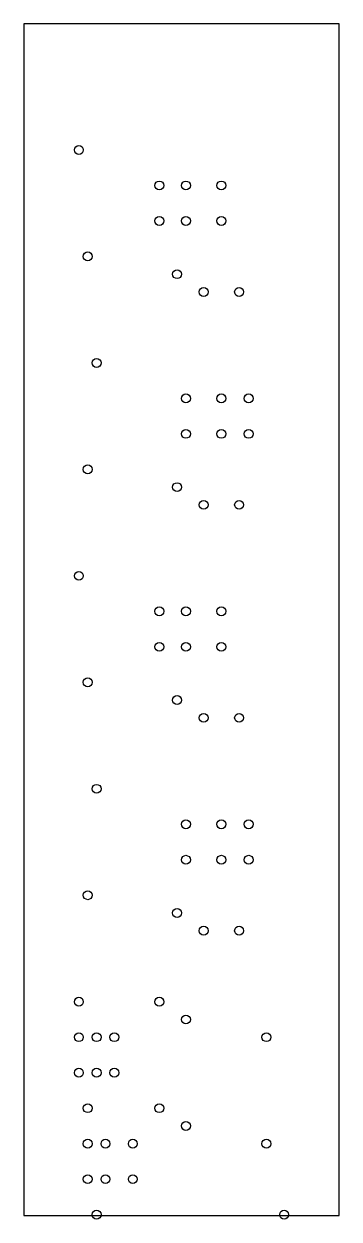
# Model space of a CAD drawing. Header units: millimetres. Extents: x 72 to 144, y -1 to 269.
import ezdxf

# ---------------------------------------------------------------- set-up
doc = ezdxf.new("R2010")
doc.units = ezdxf.units.MM

msp = doc.modelspace()

# ---------------------------------------------------------------- linework, layer by layer
for p, q in [((143.54, 268.65), (72.36, 268.65)), ((72.36, 268.65), (72.36, 0)), ((143.54, 0), (143.54, 268.65)), ((72.36, 0), (143.54, 0))]:
    msp.add_line(p, q)
for centre in [(84.78, 240.23), (102.95, 232.23), (108.95, 232.23), (116.95, 232.23), (102.95, 224.23), (108.95, 224.23), (116.95, 224.23), (86.78, 216.23), (106.95, 212.22), (112.95, 208.22), (120.95, 208.22), (88.78, 192.22), (108.95, 184.22), (116.95, 184.22), (123.12, 184.22), (108.95, 176.22), (116.95, 176.22), (123.12, 176.22), (86.78, 168.22), (106.95, 164.22), (112.95, 160.22), (120.95, 160.22), (84.78, 144.22), (102.95, 136.22), (108.95, 136.22), (116.95, 136.22), (102.95, 128.21), (108.95, 128.21), (116.95, 128.21), (86.78, 120.21), (106.95, 116.21), (112.95, 112.21), (120.95, 112.21), (88.78, 96.21), (108.95, 88.21), (116.95, 88.21), (123.12, 88.21), (108.95, 80.21), (116.95, 80.21), (123.12, 80.21), (86.78, 72.21), (106.95, 68.21), (112.95, 64.21), (120.95, 64.21), (84.78, 48.2), (102.95, 48.2), (108.95, 44.2), (84.78, 40.2), (88.78, 40.2), (92.78, 40.2), (127.12, 40.2), (84.78, 32.2), (88.78, 32.2), (92.78, 32.2), (86.78, 24.2), (102.95, 24.2), (108.95, 20.2), (86.78, 16.2), (90.78, 16.2), (96.95, 16.2), (127.12, 16.2), (86.78, 8.2), (90.78, 8.2), (96.95, 8.2), (88.78, 0.2), (131.12, 0.2)]:
    msp.add_circle(centre, 1)

doc.saveas('drawing.dxf')
